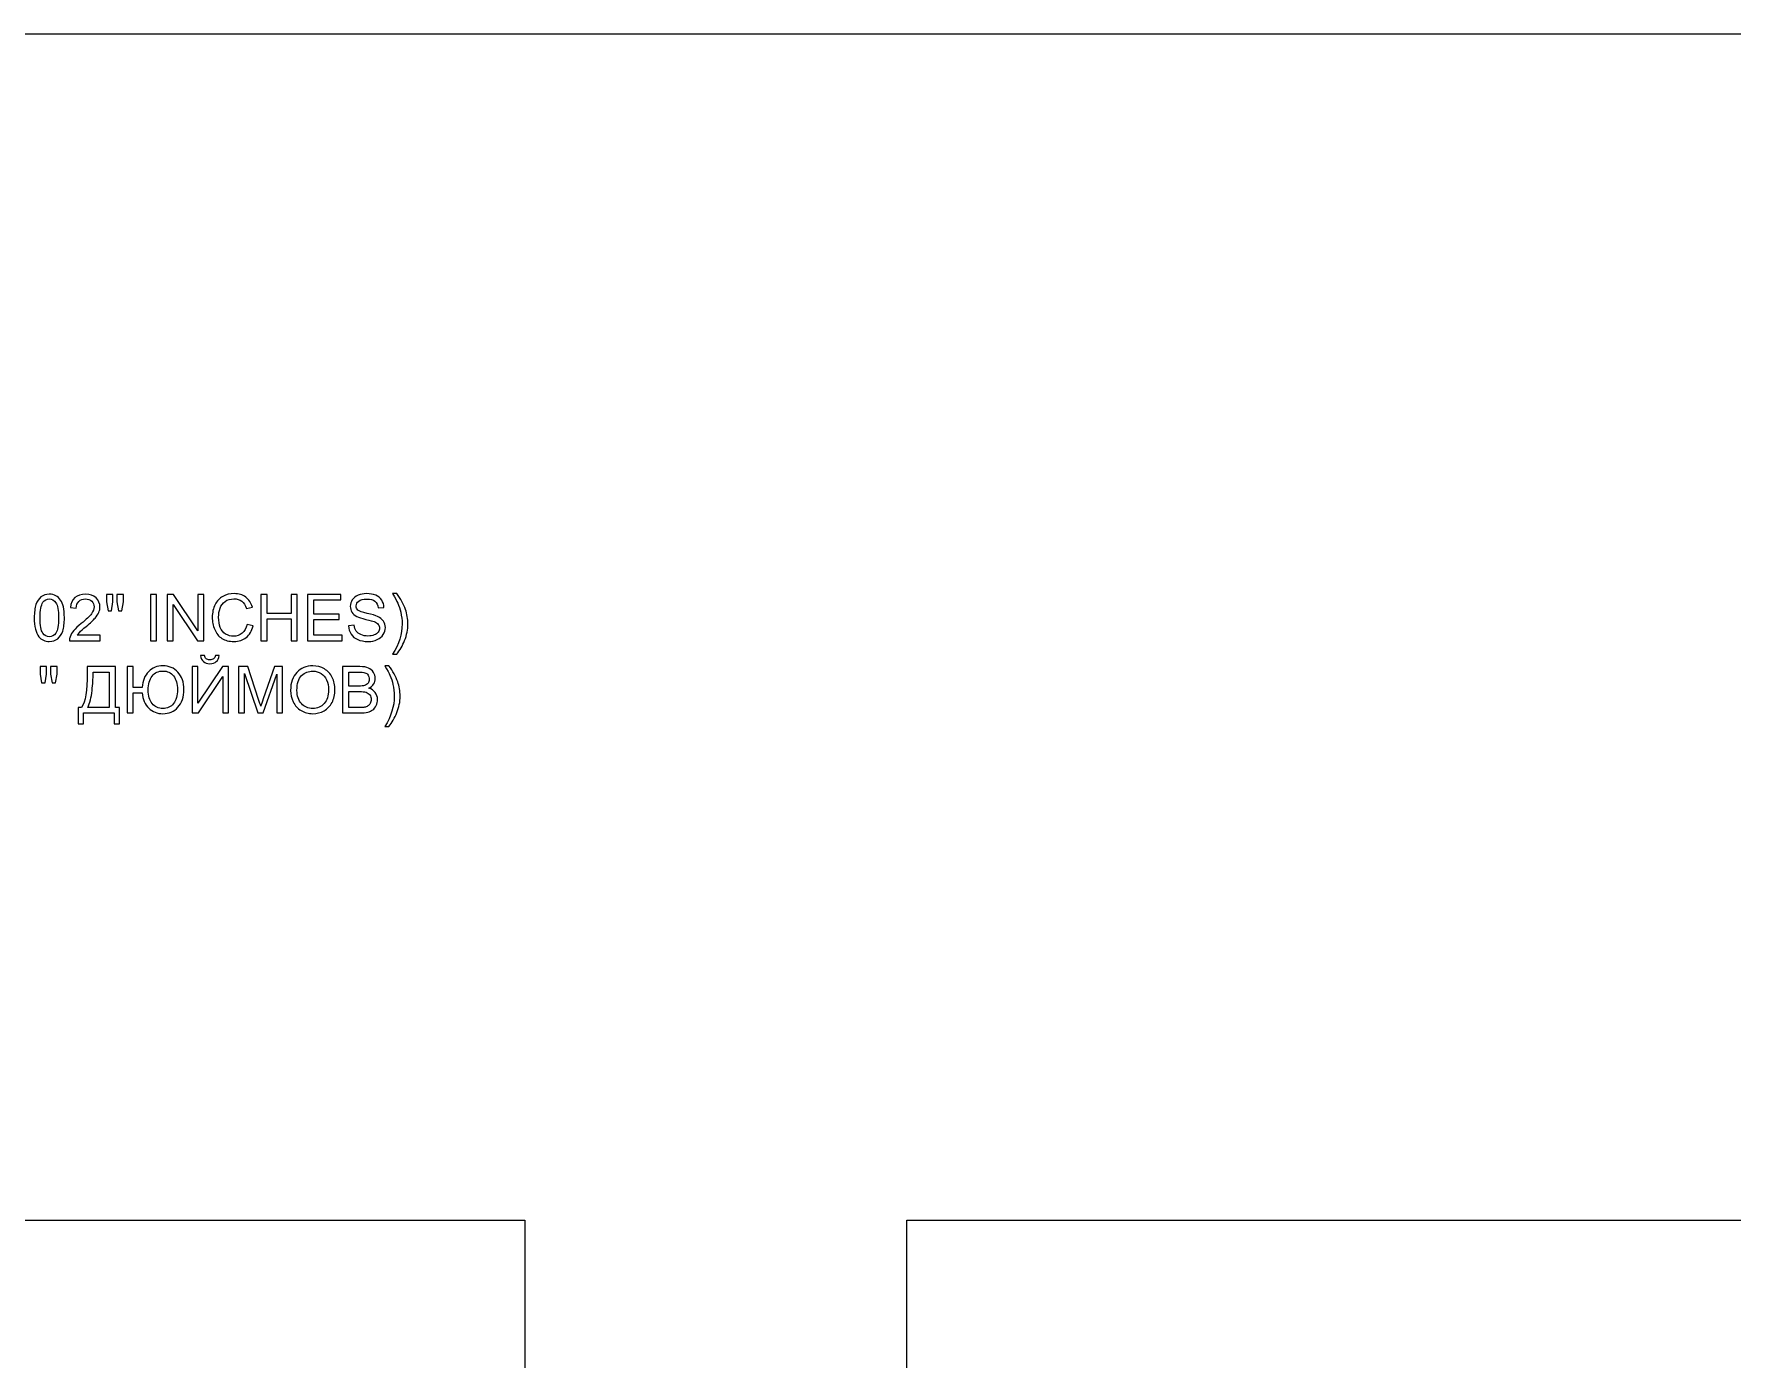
# Model space of a CAD drawing. Header units: millimetres. Extents: x -712 to 738, y -887 to 928.
# Drawn here: x 253.2 to 475.6, y 414.1 to 587.6 of the extents above; entities that cross this region are included whole.
import ezdxf

# ---------------------------------------------------------------- set-up
doc = ezdxf.new("R2010")
doc.units = ezdxf.units.MM
doc.header["$MEASUREMENT"] = 0
doc.layers.add('layer 1', color=7, linetype='Continuous')

msp = doc.modelspace()

# ---------------------------------------------------------------- linework, layer by layer
at = {"layer": 'layer 1', "lineweight": 9}
for points, knots in [([(-681.7377, -887.4186), (-681.7377, -887.4186), (706.7376, -887.4186), (706.7376, -887.4186), (706.7376, -887.4186), (723.657, -887.4186), (737.5, -873.5754), (737.5, -856.6561), (737.5, -856.6561), (737.5, -856.6561), (737.5, 556.8187), (737.5, 556.8187), (737.5, 556.8187), (737.5, 573.7381), (723.657, 587.5812), (706.7376, 587.5812), (706.7376, 587.5812), (706.7376, 587.5812), (-681.7377, 587.5812), (-681.7377, 587.5812), (-681.7377, 587.5812), (-698.657, 587.5812), (-712.5, 573.7381), (-712.5, 556.8187), (-712.5, 556.8187), (-712.5, 556.8187), (-712.5, -856.6561), (-712.5, -856.6561), (-712.5, -856.6561), (-712.5, -873.5754), (-698.657, -887.4186), (-681.7377, -887.4186)], [0, 0, 0, 0, 0.11111111, 0.11111111, 0.11111111, 0.11111111, 0.22222222, 0.22222222, 0.22222222, 0.22222222, 0.33333333, 0.33333333, 0.33333333, 0.33333333, 0.44444444, 0.44444444, 0.44444444, 0.44444444, 0.55555556, 0.55555556, 0.55555556, 0.55555556, 0.66666667, 0.66666667, 0.66666667, 0.66666667, 0.77777778, 0.77777778, 0.77777778, 0.77777778, 1, 1, 1, 1]), ([(37.5, 152.2598), (37.5, 152.2598), (317.5, 152.2598), (317.5, 152.2598), (317.5, 152.2598), (317.5, 152.2598), (317.5, 432.2598), (317.5, 432.2598), (317.5, 432.2598), (317.5, 432.2598), (37.5, 432.2598), (37.5, 432.2598), (37.5, 432.2598), (37.5, 432.2598), (37.5, 152.2598), (37.5, 152.2598)], [0, 0, 0, 0, 0.2, 0.2, 0.2, 0.2, 0.4, 0.4, 0.4, 0.4, 0.6, 0.6, 0.6, 0.6, 1, 1, 1, 1]), ([(367.5, 152.2598), (367.5, 152.2598), (647.5, 152.2598), (647.5, 152.2598), (647.5, 152.2598), (647.5, 152.2598), (647.5, 432.2598), (647.5, 432.2598), (647.5, 432.2598), (647.5, 432.2598), (367.5, 432.2598), (367.5, 432.2598), (367.5, 432.2598), (367.5, 432.2598), (367.5, 152.2598), (367.5, 152.2598)], [0, 0, 0, 0, 0.2, 0.2, 0.2, 0.2, 0.4, 0.4, 0.4, 0.4, 0.6, 0.6, 0.6, 0.6, 1, 1, 1, 1])]:
    msp.add_open_spline(points, degree=3, knots=knots, dxfattribs=at)
at = {"layer": 'layer 1', "color": 250, "lineweight": 9}
for points, knots in [([(253.2739, 511.1232), (253.2739, 511.8386), (253.3473, 512.4171), (253.494, 512.8545), (253.494, 512.8545), (253.6422, 513.2934), (253.8609, 513.6306), (254.1515, 513.8662), (254.1515, 513.8662), (254.4408, 514.1019), (254.8063, 514.219), (255.2465, 514.219), (255.2465, 514.219), (255.571, 514.219), (255.8561, 514.1541), (256.103, 514.0229), (256.103, 514.0229), (256.3485, 513.8916), (256.5517, 513.7026), (256.7097, 513.4556), (256.7097, 513.4556), (256.8678, 513.2101), (256.992, 512.9096), (257.0823, 512.5554), (257.0823, 512.5554), (257.174, 512.2012), (257.2191, 511.7229), (257.2191, 511.1232), (257.2191, 511.1232), (257.2191, 510.412), (257.1458, 509.8363), (257.0004, 509.3989), (257.0004, 509.3989), (256.8551, 508.9601), (256.6364, 508.6228), (256.3457, 508.3858), (256.3457, 508.3858), (256.0564, 508.1487), (255.6896, 508.0302), (255.2465, 508.0302), (255.2465, 508.0302), (254.6637, 508.0302), (254.2052, 508.2376), (253.8722, 508.6539), (253.8722, 508.6539), (253.4728, 509.1619), (253.2739, 509.9845), (253.2739, 511.1232)], [0, 0, 0, 0, 0.07692308, 0.07692308, 0.07692308, 0.07692308, 0.15384615, 0.15384615, 0.15384615, 0.15384615, 0.23076923, 0.23076923, 0.23076923, 0.23076923, 0.30769231, 0.30769231, 0.30769231, 0.30769231, 0.38461538, 0.38461538, 0.38461538, 0.38461538, 0.46153846, 0.46153846, 0.46153846, 0.46153846, 0.53846154, 0.53846154, 0.53846154, 0.53846154, 0.61538462, 0.61538462, 0.61538462, 0.61538462, 0.69230769, 0.69230769, 0.69230769, 0.69230769, 0.76923077, 0.76923077, 0.76923077, 0.76923077, 0.84615385, 0.84615385, 0.84615385, 0.84615385, 1, 1, 1, 1]), ([(254.0358, 511.1204), (254.0358, 510.1228), (254.1515, 509.4596), (254.3844, 509.1322), (254.3844, 509.1322), (254.6172, 508.8035), (254.905, 508.6398), (255.2465, 508.6398), (255.2465, 508.6398), (255.588, 508.6398), (255.8758, 508.8049), (256.1086, 509.1336), (256.1086, 509.1336), (256.3415, 509.4638), (256.4572, 510.1256), (256.4572, 511.1204), (256.4572, 511.1204), (256.4572, 512.118), (256.3415, 512.7812), (256.1086, 513.1085), (256.1086, 513.1085), (255.8772, 513.4373), (255.5866, 513.601), (255.238, 513.601), (255.238, 513.601), (254.8966, 513.601), (254.6228, 513.4556), (254.4182, 513.1664), (254.4182, 513.1664), (254.1628, 512.7981), (254.0358, 512.1151), (254.0358, 511.1204)], [0, 0, 0, 0, 0.11111111, 0.11111111, 0.11111111, 0.11111111, 0.22222222, 0.22222222, 0.22222222, 0.22222222, 0.33333333, 0.33333333, 0.33333333, 0.33333333, 0.44444444, 0.44444444, 0.44444444, 0.44444444, 0.55555556, 0.55555556, 0.55555556, 0.55555556, 0.66666667, 0.66666667, 0.66666667, 0.66666667, 0.77777778, 0.77777778, 0.77777778, 0.77777778, 1, 1, 1, 1]), ([(261.8854, 508.843), (261.8854, 508.843), (261.8854, 508.1318), (261.8854, 508.1318), (261.8854, 508.1318), (261.8854, 508.1318), (257.8724, 508.1318), (257.8724, 508.1318), (257.8724, 508.1318), (257.8668, 508.311), (257.8964, 508.4831), (257.9599, 508.6496), (257.9599, 508.6496), (258.0629, 508.922), (258.228, 509.1915), (258.4552, 509.4553), (258.4552, 509.4553), (258.6824, 509.7192), (259.0069, 510.024), (259.4288, 510.3697), (259.4288, 510.3697), (260.0849, 510.9101), (260.5308, 511.3377), (260.7636, 511.6537), (260.7636, 511.6537), (260.9979, 511.9698), (261.115, 512.2689), (261.115, 512.5512), (261.115, 512.5512), (261.115, 512.8461), (261.0091, 513.0944), (260.7975, 513.2976), (260.7975, 513.2976), (260.5858, 513.4994), (260.3093, 513.601), (259.9692, 513.601), (259.9692, 513.601), (259.6094, 513.601), (259.3216, 513.4937), (259.1057, 513.2792), (259.1057, 513.2792), (258.8898, 513.0662), (258.7811, 512.7699), (258.7783, 512.3903), (258.7783, 512.3903), (258.7783, 512.3903), (258.0163, 512.4665), (258.0163, 512.4665), (258.0163, 512.4665), (258.0686, 513.0366), (258.2661, 513.4712), (258.6076, 513.7703), (258.6076, 513.7703), (258.9504, 514.0694), (259.409, 514.219), (259.9861, 514.219), (259.9861, 514.219), (260.5675, 514.219), (261.0289, 514.0581), (261.3675, 513.735), (261.3675, 513.735), (261.7076, 513.4119), (261.8769, 513.0112), (261.8769, 512.5342), (261.8769, 512.5342), (261.8769, 512.2915), (261.8275, 512.0531), (261.7274, 511.8188), (261.7274, 511.8188), (261.6286, 511.5832), (261.4635, 511.3363), (261.2335, 511.0766), (261.2335, 511.0766), (261.0021, 510.8184), (260.6197, 510.4614), (260.0863, 510.0099), (260.0863, 510.0099), (259.639, 509.6346), (259.3512, 509.3806), (259.2242, 509.2465), (259.2242, 509.2465), (259.0972, 509.1125), (258.9928, 508.9784), (258.9095, 508.843), (258.9095, 508.843), (258.9095, 508.843), (261.8854, 508.843), (261.8854, 508.843)], [0, 0, 0, 0, 0.04347826, 0.04347826, 0.04347826, 0.04347826, 0.08695652, 0.08695652, 0.08695652, 0.08695652, 0.13043478, 0.13043478, 0.13043478, 0.13043478, 0.17391304, 0.17391304, 0.17391304, 0.17391304, 0.2173913, 0.2173913, 0.2173913, 0.2173913, 0.26086957, 0.26086957, 0.26086957, 0.26086957, 0.30434783, 0.30434783, 0.30434783, 0.30434783, 0.34782609, 0.34782609, 0.34782609, 0.34782609, 0.39130435, 0.39130435, 0.39130435, 0.39130435, 0.43478261, 0.43478261, 0.43478261, 0.43478261, 0.47826087, 0.47826087, 0.47826087, 0.47826087, 0.52173913, 0.52173913, 0.52173913, 0.52173913, 0.56521739, 0.56521739, 0.56521739, 0.56521739, 0.60869565, 0.60869565, 0.60869565, 0.60869565, 0.65217391, 0.65217391, 0.65217391, 0.65217391, 0.69565217, 0.69565217, 0.69565217, 0.69565217, 0.73913043, 0.73913043, 0.73913043, 0.73913043, 0.7826087, 0.7826087, 0.7826087, 0.7826087, 0.82608696, 0.82608696, 0.82608696, 0.82608696, 0.86956522, 0.86956522, 0.86956522, 0.86956522, 0.91304348, 0.91304348, 0.91304348, 0.91304348, 1, 1, 1, 1]), ([(262.931, 512.0517), (262.931, 512.0517), (262.7249, 513.2031), (262.7249, 513.2031), (262.7249, 513.2031), (262.7249, 513.2031), (262.7249, 514.1936), (262.7249, 514.1936), (262.7249, 514.1936), (262.7249, 514.1936), (263.5716, 514.1936), (263.5716, 514.1936), (263.5716, 514.1936), (263.5716, 514.1936), (263.5716, 513.2031), (263.5716, 513.2031), (263.5716, 513.2031), (263.5716, 513.2031), (263.3853, 512.0517), (263.3853, 512.0517), (263.3853, 512.0517), (263.3853, 512.0517), (262.931, 512.0517), (262.931, 512.0517)], [0, 0, 0, 0, 0.14285714, 0.14285714, 0.14285714, 0.14285714, 0.28571429, 0.28571429, 0.28571429, 0.28571429, 0.42857143, 0.42857143, 0.42857143, 0.42857143, 0.57142857, 0.57142857, 0.57142857, 0.57142857, 0.71428571, 0.71428571, 0.71428571, 0.71428571, 1, 1, 1, 1]), ([(264.2982, 512.0517), (264.2982, 512.0517), (264.0965, 513.2031), (264.0965, 513.2031), (264.0965, 513.2031), (264.0965, 513.2031), (264.0965, 514.1936), (264.0965, 514.1936), (264.0965, 514.1936), (264.0965, 514.1936), (264.9431, 514.1936), (264.9431, 514.1936), (264.9431, 514.1936), (264.9431, 514.1936), (264.9431, 513.2031), (264.9431, 513.2031), (264.9431, 513.2031), (264.9431, 513.2031), (264.7441, 512.0517), (264.7441, 512.0517), (264.7441, 512.0517), (264.7441, 512.0517), (264.2982, 512.0517), (264.2982, 512.0517)], [0, 0, 0, 0, 0.14285714, 0.14285714, 0.14285714, 0.14285714, 0.28571429, 0.28571429, 0.28571429, 0.28571429, 0.42857143, 0.42857143, 0.42857143, 0.42857143, 0.57142857, 0.57142857, 0.57142857, 0.57142857, 0.71428571, 0.71428571, 0.71428571, 0.71428571, 1, 1, 1, 1]), ([(268.4806, 508.1318), (268.4806, 508.1318), (268.4806, 514.1936), (268.4806, 514.1936), (268.4806, 514.1936), (268.4806, 514.1936), (269.2848, 514.1936), (269.2848, 514.1936), (269.2848, 514.1936), (269.2848, 514.1936), (269.2848, 508.1318), (269.2848, 508.1318), (269.2848, 508.1318), (269.2848, 508.1318), (268.4806, 508.1318), (268.4806, 508.1318)], [0, 0, 0, 0, 0.2, 0.2, 0.2, 0.2, 0.4, 0.4, 0.4, 0.4, 0.6, 0.6, 0.6, 0.6, 1, 1, 1, 1]), ([(270.6888, 508.1318), (270.6888, 508.1318), (270.6888, 514.1936), (270.6888, 514.1936), (270.6888, 514.1936), (270.6888, 514.1936), (271.5129, 514.1936), (271.5129, 514.1936), (271.5129, 514.1936), (271.5129, 514.1936), (274.6933, 509.4356), (274.6933, 509.4356), (274.6933, 509.4356), (274.6933, 509.4356), (274.6933, 514.1936), (274.6933, 514.1936), (274.6933, 514.1936), (274.6933, 514.1936), (275.4638, 514.1936), (275.4638, 514.1936), (275.4638, 514.1936), (275.4638, 514.1936), (275.4638, 508.1318), (275.4638, 508.1318), (275.4638, 508.1318), (275.4638, 508.1318), (274.6397, 508.1318), (274.6397, 508.1318), (274.6397, 508.1318), (274.6397, 508.1318), (271.4593, 512.8898), (271.4593, 512.8898), (271.4593, 512.8898), (271.4593, 512.8898), (271.4593, 508.1318), (271.4593, 508.1318), (271.4593, 508.1318), (271.4593, 508.1318), (270.6888, 508.1318), (270.6888, 508.1318)], [0, 0, 0, 0, 0.09090909, 0.09090909, 0.09090909, 0.09090909, 0.18181818, 0.18181818, 0.18181818, 0.18181818, 0.27272727, 0.27272727, 0.27272727, 0.27272727, 0.36363636, 0.36363636, 0.36363636, 0.36363636, 0.45454545, 0.45454545, 0.45454545, 0.45454545, 0.54545455, 0.54545455, 0.54545455, 0.54545455, 0.63636364, 0.63636364, 0.63636364, 0.63636364, 0.72727273, 0.72727273, 0.72727273, 0.72727273, 0.81818182, 0.81818182, 0.81818182, 0.81818182, 1, 1, 1, 1]), ([(281.1291, 510.2582), (281.1291, 510.2582), (281.9333, 510.055), (281.9333, 510.055), (281.9333, 510.055), (281.7654, 509.3961), (281.4635, 508.8952), (281.0275, 508.5495), (281.0275, 508.5495), (280.5915, 508.2038), (280.0581, 508.0302), (279.4274, 508.0302), (279.4274, 508.0302), (278.7755, 508.0302), (278.2449, 508.1628), (277.8357, 508.4295), (277.8357, 508.4295), (277.4265, 508.6948), (277.1161, 509.08), (276.903, 509.5838), (276.903, 509.5838), (276.6899, 510.0889), (276.5827, 510.6293), (276.5827, 511.2079), (276.5827, 511.2079), (276.5827, 511.8386), (276.7026, 512.3889), (276.9439, 512.8588), (276.9439, 512.8588), (277.1852, 513.3286), (277.5281, 513.6856), (277.9726, 513.9297), (277.9726, 513.9297), (278.4171, 514.1738), (278.9067, 514.2952), (279.4401, 514.2952), (279.4401, 514.2952), (280.0468, 514.2952), (280.5562, 514.1414), (280.9682, 513.8324), (280.9682, 513.8324), (281.3816, 513.5234), (281.6695, 513.0902), (281.8318, 512.5314), (281.8318, 512.5314), (281.8318, 512.5314), (281.0444, 512.3451), (281.0444, 512.3451), (281.0444, 512.3451), (280.9047, 512.7854), (280.7001, 513.1071), (280.4334, 513.3075), (280.4334, 513.3075), (280.1667, 513.5092), (279.8309, 513.6094), (279.4259, 513.6094), (279.4259, 513.6094), (278.9617, 513.6094), (278.5723, 513.498), (278.2604, 513.275), (278.2604, 513.275), (277.9486, 513.0521), (277.7285, 512.7515), (277.6029, 512.3762), (277.6029, 512.3762), (277.4759, 511.9994), (277.4124, 511.6114), (277.4124, 511.2121), (277.4124, 511.2121), (277.4124, 510.6971), (277.4872, 510.2469), (277.6368, 509.8631), (277.6368, 509.8631), (277.7863, 509.4779), (278.0191, 509.1915), (278.3352, 509.001), (278.3352, 509.001), (278.6513, 508.8105), (278.9928, 508.716), (279.361, 508.716), (279.361, 508.716), (279.8097, 508.716), (280.1879, 508.8458), (280.4983, 509.104), (280.4983, 509.104), (280.8088, 509.3636), (281.019, 509.7474), (281.1291, 510.2582)], [0, 0, 0, 0, 0.04347826, 0.04347826, 0.04347826, 0.04347826, 0.08695652, 0.08695652, 0.08695652, 0.08695652, 0.13043478, 0.13043478, 0.13043478, 0.13043478, 0.17391304, 0.17391304, 0.17391304, 0.17391304, 0.2173913, 0.2173913, 0.2173913, 0.2173913, 0.26086957, 0.26086957, 0.26086957, 0.26086957, 0.30434783, 0.30434783, 0.30434783, 0.30434783, 0.34782609, 0.34782609, 0.34782609, 0.34782609, 0.39130435, 0.39130435, 0.39130435, 0.39130435, 0.43478261, 0.43478261, 0.43478261, 0.43478261, 0.47826087, 0.47826087, 0.47826087, 0.47826087, 0.52173913, 0.52173913, 0.52173913, 0.52173913, 0.56521739, 0.56521739, 0.56521739, 0.56521739, 0.60869565, 0.60869565, 0.60869565, 0.60869565, 0.65217391, 0.65217391, 0.65217391, 0.65217391, 0.69565217, 0.69565217, 0.69565217, 0.69565217, 0.73913043, 0.73913043, 0.73913043, 0.73913043, 0.7826087, 0.7826087, 0.7826087, 0.7826087, 0.82608696, 0.82608696, 0.82608696, 0.82608696, 0.86956522, 0.86956522, 0.86956522, 0.86956522, 0.91304348, 0.91304348, 0.91304348, 0.91304348, 1, 1, 1, 1]), ([(282.9592, 508.1318), (282.9592, 508.1318), (282.9592, 514.1936), (282.9592, 514.1936), (282.9592, 514.1936), (282.9592, 514.1936), (283.7635, 514.1936), (283.7635, 514.1936), (283.7635, 514.1936), (283.7635, 514.1936), (283.7635, 511.6961), (283.7635, 511.6961), (283.7635, 511.6961), (283.7635, 511.6961), (286.8959, 511.6961), (286.8959, 511.6961), (286.8959, 511.6961), (286.8959, 511.6961), (286.8959, 514.1936), (286.8959, 514.1936), (286.8959, 514.1936), (286.8959, 514.1936), (287.7002, 514.1936), (287.7002, 514.1936), (287.7002, 514.1936), (287.7002, 514.1936), (287.7002, 508.1318), (287.7002, 508.1318), (287.7002, 508.1318), (287.7002, 508.1318), (286.8959, 508.1318), (286.8959, 508.1318), (286.8959, 508.1318), (286.8959, 508.1318), (286.8959, 510.9849), (286.8959, 510.9849), (286.8959, 510.9849), (286.8959, 510.9849), (283.7635, 510.9849), (283.7635, 510.9849), (283.7635, 510.9849), (283.7635, 510.9849), (283.7635, 508.1318), (283.7635, 508.1318), (283.7635, 508.1318), (283.7635, 508.1318), (282.9592, 508.1318), (282.9592, 508.1318)], [0, 0, 0, 0, 0.07692308, 0.07692308, 0.07692308, 0.07692308, 0.15384615, 0.15384615, 0.15384615, 0.15384615, 0.23076923, 0.23076923, 0.23076923, 0.23076923, 0.30769231, 0.30769231, 0.30769231, 0.30769231, 0.38461538, 0.38461538, 0.38461538, 0.38461538, 0.46153846, 0.46153846, 0.46153846, 0.46153846, 0.53846154, 0.53846154, 0.53846154, 0.53846154, 0.61538462, 0.61538462, 0.61538462, 0.61538462, 0.69230769, 0.69230769, 0.69230769, 0.69230769, 0.76923077, 0.76923077, 0.76923077, 0.76923077, 0.84615385, 0.84615385, 0.84615385, 0.84615385, 1, 1, 1, 1]), ([(289.0562, 508.1318), (289.0562, 508.1318), (289.0562, 514.1936), (289.0562, 514.1936), (289.0562, 514.1936), (289.0562, 514.1936), (293.4333, 514.1936), (293.4333, 514.1936), (293.4333, 514.1936), (293.4333, 514.1936), (293.4333, 513.4824), (293.4333, 513.4824), (293.4333, 513.4824), (293.4333, 513.4824), (289.8605, 513.4824), (289.8605, 513.4824), (289.8605, 513.4824), (289.8605, 513.4824), (289.8605, 511.6199), (289.8605, 511.6199), (289.8605, 511.6199), (289.8605, 511.6199), (293.2047, 511.6199), (293.2047, 511.6199), (293.2047, 511.6199), (293.2047, 511.6199), (293.2047, 510.9087), (293.2047, 510.9087), (293.2047, 510.9087), (293.2047, 510.9087), (289.8605, 510.9087), (289.8605, 510.9087), (289.8605, 510.9087), (289.8605, 510.9087), (289.8605, 508.843), (289.8605, 508.843), (289.8605, 508.843), (289.8605, 508.843), (293.5772, 508.843), (293.5772, 508.843), (293.5772, 508.843), (293.5772, 508.843), (293.5772, 508.1318), (293.5772, 508.1318), (293.5772, 508.1318), (293.5772, 508.1318), (289.0562, 508.1318), (289.0562, 508.1318)], [0, 0, 0, 0, 0.07692308, 0.07692308, 0.07692308, 0.07692308, 0.15384615, 0.15384615, 0.15384615, 0.15384615, 0.23076923, 0.23076923, 0.23076923, 0.23076923, 0.30769231, 0.30769231, 0.30769231, 0.30769231, 0.38461538, 0.38461538, 0.38461538, 0.38461538, 0.46153846, 0.46153846, 0.46153846, 0.46153846, 0.53846154, 0.53846154, 0.53846154, 0.53846154, 0.61538462, 0.61538462, 0.61538462, 0.61538462, 0.69230769, 0.69230769, 0.69230769, 0.69230769, 0.76923077, 0.76923077, 0.76923077, 0.76923077, 0.84615385, 0.84615385, 0.84615385, 0.84615385, 1, 1, 1, 1]), ([(294.4238, 510.079), (294.4238, 510.079), (295.1773, 510.1468), (295.1773, 510.1468), (295.1773, 510.1468), (295.2126, 509.842), (295.2959, 509.5922), (295.4271, 509.3961), (295.4271, 509.3961), (295.5583, 509.2014), (295.7615, 509.0433), (296.0367, 508.922), (296.0367, 508.922), (296.3118, 508.802), (296.6222, 508.7414), (296.9665, 508.7414), (296.9665, 508.7414), (297.2727, 508.7414), (297.5422, 508.7865), (297.7765, 508.8782), (297.7765, 508.8782), (298.0107, 508.97), (298.1842, 509.0955), (298.2985, 509.255), (298.2985, 509.255), (298.4128, 509.4144), (298.4707, 509.588), (298.4707, 509.7742), (298.4707, 509.7742), (298.4707, 509.9633), (298.4157, 510.1284), (298.3056, 510.2709), (298.3056, 510.2709), (298.1955, 510.412), (298.0135, 510.5306), (297.7595, 510.6279), (297.7595, 510.6279), (297.5973, 510.69), (297.2374, 510.7888), (296.6801, 510.9228), (296.6801, 510.9228), (296.1227, 511.0569), (295.7333, 511.1825), (295.5103, 511.301), (295.5103, 511.301), (295.2211, 511.4534), (295.0066, 511.6425), (294.8655, 511.8668), (294.8655, 511.8668), (294.723, 512.0912), (294.6524, 512.3437), (294.6524, 512.6217), (294.6524, 512.6217), (294.6524, 512.9293), (294.7399, 513.2158), (294.9135, 513.481), (294.9135, 513.481), (295.087, 513.7477), (295.3396, 513.9495), (295.674, 514.0878), (295.674, 514.0878), (296.007, 514.2261), (296.3781, 514.2952), (296.7859, 514.2952), (296.7859, 514.2952), (297.2346, 514.2952), (297.6311, 514.2232), (297.974, 514.0779), (297.974, 514.0779), (298.3169, 513.934), (298.5807, 513.7209), (298.7656, 513.4387), (298.7656, 513.4387), (298.9504, 513.1579), (299.0492, 512.839), (299.0633, 512.4834), (299.0633, 512.4834), (299.0633, 512.4834), (298.2929, 512.4242), (298.2929, 512.4242), (298.2929, 512.4242), (298.252, 512.8066), (298.1123, 513.0958), (297.8738, 513.2905), (297.8738, 513.2905), (297.6354, 513.4867), (297.2826, 513.584), (296.817, 513.584), (296.817, 513.584), (296.3316, 513.584), (295.9774, 513.4951), (295.7559, 513.3173), (295.7559, 513.3173), (295.5343, 513.1396), (295.4229, 512.9251), (295.4229, 512.6739), (295.4229, 512.6739), (295.4229, 512.4566), (295.5019, 512.2774), (295.6585, 512.1363), (295.6585, 512.1363), (295.8137, 511.9966), (296.2159, 511.8513), (296.8678, 511.7045), (296.8678, 511.7045), (297.5197, 511.5564), (297.9669, 511.428), (298.2096, 511.3179), (298.2096, 511.3179), (298.561, 511.1556), (298.822, 510.951), (298.9899, 510.7013), (298.9899, 510.7013), (299.1579, 510.4529), (299.2411, 510.1665), (299.2411, 509.842), (299.2411, 509.842), (299.2411, 509.5188), (299.1494, 509.2169), (298.9646, 508.9319), (298.9646, 508.9319), (298.7797, 508.6468), (298.5158, 508.4253), (298.1701, 508.2673), (298.1701, 508.2673), (297.8244, 508.1092), (297.4364, 508.0302), (297.0032, 508.0302), (297.0032, 508.0302), (296.4557, 508.0302), (295.9971, 508.1106), (295.6275, 508.2701), (295.6275, 508.2701), (295.2564, 508.4295), (294.9671, 508.6694), (294.7568, 508.9911), (294.7568, 508.9911), (294.5452, 509.3114), (294.4351, 509.6741), (294.4238, 510.079)], [0, 0, 0, 0, 0.02777778, 0.02777778, 0.02777778, 0.02777778, 0.05555556, 0.05555556, 0.05555556, 0.05555556, 0.08333333, 0.08333333, 0.08333333, 0.08333333, 0.11111111, 0.11111111, 0.11111111, 0.11111111, 0.13888889, 0.13888889, 0.13888889, 0.13888889, 0.16666667, 0.16666667, 0.16666667, 0.16666667, 0.19444444, 0.19444444, 0.19444444, 0.19444444, 0.22222222, 0.22222222, 0.22222222, 0.22222222, 0.25, 0.25, 0.25, 0.25, 0.27777778, 0.27777778, 0.27777778, 0.27777778, 0.30555556, 0.30555556, 0.30555556, 0.30555556, 0.33333333, 0.33333333, 0.33333333, 0.33333333, 0.36111111, 0.36111111, 0.36111111, 0.36111111, 0.38888889, 0.38888889, 0.38888889, 0.38888889, 0.41666667, 0.41666667, 0.41666667, 0.41666667, 0.44444444, 0.44444444, 0.44444444, 0.44444444, 0.47222222, 0.47222222, 0.47222222, 0.47222222, 0.5, 0.5, 0.5, 0.5, 0.52777778, 0.52777778, 0.52777778, 0.52777778, 0.55555556, 0.55555556, 0.55555556, 0.55555556, 0.58333333, 0.58333333, 0.58333333, 0.58333333, 0.61111111, 0.61111111, 0.61111111, 0.61111111, 0.63888889, 0.63888889, 0.63888889, 0.63888889, 0.66666667, 0.66666667, 0.66666667, 0.66666667, 0.69444444, 0.69444444, 0.69444444, 0.69444444, 0.72222222, 0.72222222, 0.72222222, 0.72222222, 0.75, 0.75, 0.75, 0.75, 0.77777778, 0.77777778, 0.77777778, 0.77777778, 0.80555556, 0.80555556, 0.80555556, 0.80555556, 0.83333333, 0.83333333, 0.83333333, 0.83333333, 0.86111111, 0.86111111, 0.86111111, 0.86111111, 0.88888889, 0.88888889, 0.88888889, 0.88888889, 0.91666667, 0.91666667, 0.91666667, 0.91666667, 0.94444444, 0.94444444, 0.94444444, 0.94444444, 1, 1, 1, 1]), ([(300.7312, 506.3539), (300.7312, 506.3539), (300.1978, 506.3539), (300.1978, 506.3539), (300.1978, 506.3539), (301.0219, 507.676), (301.4339, 508.9996), (301.4339, 510.3245), (301.4339, 510.3245), (301.4339, 510.8424), (301.3746, 511.356), (301.2561, 511.8654), (301.2561, 511.8654), (301.163, 512.2788), (301.0318, 512.6753), (300.8638, 513.0563), (300.8638, 513.0563), (300.7566, 513.3032), (300.5337, 513.7167), (300.1978, 514.2952), (300.1978, 514.2952), (300.1978, 514.2952), (300.7312, 514.2952), (300.7312, 514.2952), (300.7312, 514.2952), (301.2476, 513.6038), (301.63, 512.9096), (301.8784, 512.2125), (301.8784, 512.2125), (302.09, 511.6128), (302.1959, 510.9849), (302.1959, 510.3288), (302.1959, 510.3288), (302.1959, 509.5852), (302.0533, 508.8655), (301.7683, 508.1713), (301.7683, 508.1713), (301.4847, 507.4771), (301.139, 506.8717), (300.7312, 506.3539)], [0, 0, 0, 0, 0.09090909, 0.09090909, 0.09090909, 0.09090909, 0.18181818, 0.18181818, 0.18181818, 0.18181818, 0.27272727, 0.27272727, 0.27272727, 0.27272727, 0.36363636, 0.36363636, 0.36363636, 0.36363636, 0.45454545, 0.45454545, 0.45454545, 0.45454545, 0.54545455, 0.54545455, 0.54545455, 0.54545455, 0.63636364, 0.63636364, 0.63636364, 0.63636364, 0.72727273, 0.72727273, 0.72727273, 0.72727273, 0.81818182, 0.81818182, 0.81818182, 0.81818182, 1, 1, 1, 1]), ([(254.2446, 502.5936), (254.2446, 502.5936), (254.0385, 503.745), (254.0385, 503.745), (254.0385, 503.745), (254.0385, 503.745), (254.0385, 504.7355), (254.0385, 504.7355), (254.0385, 504.7355), (254.0385, 504.7355), (254.8852, 504.7355), (254.8852, 504.7355), (254.8852, 504.7355), (254.8852, 504.7355), (254.8852, 503.745), (254.8852, 503.745), (254.8852, 503.745), (254.8852, 503.745), (254.6989, 502.5936), (254.6989, 502.5936), (254.6989, 502.5936), (254.6989, 502.5936), (254.2446, 502.5936), (254.2446, 502.5936)], [0, 0, 0, 0, 0.14285714, 0.14285714, 0.14285714, 0.14285714, 0.28571429, 0.28571429, 0.28571429, 0.28571429, 0.42857143, 0.42857143, 0.42857143, 0.42857143, 0.57142857, 0.57142857, 0.57142857, 0.57142857, 0.71428571, 0.71428571, 0.71428571, 0.71428571, 1, 1, 1, 1]), ([(255.6118, 502.5936), (255.6118, 502.5936), (255.4101, 503.745), (255.4101, 503.745), (255.4101, 503.745), (255.4101, 503.745), (255.4101, 504.7355), (255.4101, 504.7355), (255.4101, 504.7355), (255.4101, 504.7355), (256.2567, 504.7355), (256.2567, 504.7355), (256.2567, 504.7355), (256.2567, 504.7355), (256.2567, 503.745), (256.2567, 503.745), (256.2567, 503.745), (256.2567, 503.745), (256.0577, 502.5936), (256.0577, 502.5936), (256.0577, 502.5936), (256.0577, 502.5936), (255.6118, 502.5936), (255.6118, 502.5936)], [0, 0, 0, 0, 0.14285714, 0.14285714, 0.14285714, 0.14285714, 0.28571429, 0.28571429, 0.28571429, 0.28571429, 0.42857143, 0.42857143, 0.42857143, 0.42857143, 0.57142857, 0.57142857, 0.57142857, 0.57142857, 0.71428571, 0.71428571, 0.71428571, 0.71428571, 1, 1, 1, 1]), ([(260.209, 504.7355), (260.209, 504.7355), (263.9003, 504.7355), (263.9003, 504.7355), (263.9003, 504.7355), (263.9003, 504.7355), (263.9003, 499.3849), (263.9003, 499.3849), (263.9003, 499.3849), (263.9003, 499.3849), (264.4421, 499.3849), (264.4421, 499.3849), (264.4421, 499.3849), (264.4421, 499.3849), (264.4421, 497.2598), (264.4421, 497.2598), (264.4421, 497.2598), (264.4421, 497.2598), (263.7309, 497.2598), (263.7309, 497.2598), (263.7309, 497.2598), (263.7309, 497.2598), (263.7309, 498.6737), (263.7309, 498.6737), (263.7309, 498.6737), (263.7309, 498.6737), (259.718, 498.6737), (259.718, 498.6737), (259.718, 498.6737), (259.718, 498.6737), (259.718, 497.2598), (259.718, 497.2598), (259.718, 497.2598), (259.718, 497.2598), (259.0068, 497.2598), (259.0068, 497.2598), (259.0068, 497.2598), (259.0068, 497.2598), (259.0068, 499.3849), (259.0068, 499.3849), (259.0068, 499.3849), (259.0068, 499.3849), (259.4724, 499.3849), (259.4724, 499.3849), (259.4724, 499.3849), (259.9635, 500.1214), (260.209, 501.6101), (260.209, 503.8494), (260.209, 503.8494), (260.209, 503.8494), (260.209, 504.7355), (260.209, 504.7355)], [0, 0, 0, 0, 0.07142857, 0.07142857, 0.07142857, 0.07142857, 0.14285714, 0.14285714, 0.14285714, 0.14285714, 0.21428571, 0.21428571, 0.21428571, 0.21428571, 0.28571429, 0.28571429, 0.28571429, 0.28571429, 0.35714286, 0.35714286, 0.35714286, 0.35714286, 0.42857143, 0.42857143, 0.42857143, 0.42857143, 0.5, 0.5, 0.5, 0.5, 0.57142857, 0.57142857, 0.57142857, 0.57142857, 0.64285714, 0.64285714, 0.64285714, 0.64285714, 0.71428571, 0.71428571, 0.71428571, 0.71428571, 0.78571429, 0.78571429, 0.78571429, 0.78571429, 0.85714286, 0.85714286, 0.85714286, 0.85714286, 1, 1, 1, 1]), ([(265.4256, 504.7355), (265.4256, 504.7355), (266.2299, 504.7355), (266.2299, 504.7355), (266.2299, 504.7355), (266.2299, 504.7355), (266.2299, 502.0178), (266.2299, 502.0178), (266.2299, 502.0178), (266.2299, 502.0178), (267.3982, 502.0178), (267.3982, 502.0178), (267.3982, 502.0178), (267.456, 502.8758), (267.7368, 503.5615), (268.2434, 504.0709), (268.2434, 504.0709), (268.7485, 504.5817), (269.375, 504.8371), (270.1229, 504.8371), (270.1229, 504.8371), (270.9102, 504.8371), (271.5636, 504.5591), (272.0814, 504.0018), (272.0814, 504.0018), (272.5993, 503.4458), (272.8589, 502.6909), (272.8589, 501.7371), (272.8589, 501.7371), (272.8589, 500.7465), (272.6007, 499.9704), (272.0828, 499.4117), (272.0828, 499.4117), (271.5664, 498.8515), (270.9046, 498.5721), (270.0975, 498.5721), (270.0975, 498.5721), (269.3652, 498.5721), (268.7556, 498.8148), (268.2674, 499.2988), (268.2674, 499.2988), (267.7792, 499.7828), (267.4913, 500.4516), (267.4067, 501.3067), (267.4067, 501.3067), (267.4067, 501.3067), (266.2299, 501.3067), (266.2299, 501.3067), (266.2299, 501.3067), (266.2299, 501.3067), (266.2299, 498.6737), (266.2299, 498.6737), (266.2299, 498.6737), (266.2299, 498.6737), (265.4256, 498.6737), (265.4256, 498.6737), (265.4256, 498.6737), (265.4256, 498.6737), (265.4256, 504.7355), (265.4256, 504.7355)], [0, 0, 0, 0, 0.0625, 0.0625, 0.0625, 0.0625, 0.125, 0.125, 0.125, 0.125, 0.1875, 0.1875, 0.1875, 0.1875, 0.25, 0.25, 0.25, 0.25, 0.3125, 0.3125, 0.3125, 0.3125, 0.375, 0.375, 0.375, 0.375, 0.4375, 0.4375, 0.4375, 0.4375, 0.5, 0.5, 0.5, 0.5, 0.5625, 0.5625, 0.5625, 0.5625, 0.625, 0.625, 0.625, 0.625, 0.6875, 0.6875, 0.6875, 0.6875, 0.75, 0.75, 0.75, 0.75, 0.8125, 0.8125, 0.8125, 0.8125, 0.875, 0.875, 0.875, 0.875, 1, 1, 1, 1]), ([(273.9623, 504.7355), (273.9623, 504.7355), (274.6904, 504.7355), (274.6904, 504.7355), (274.6904, 504.7355), (274.6904, 504.7355), (274.6904, 499.9352), (274.6904, 499.9352), (274.6904, 499.9352), (274.6904, 499.9352), (277.9175, 504.7355), (277.9175, 504.7355), (277.9175, 504.7355), (277.9175, 504.7355), (278.7119, 504.7355), (278.7119, 504.7355), (278.7119, 504.7355), (278.7119, 504.7355), (278.7119, 498.6737), (278.7119, 498.6737), (278.7119, 498.6737), (278.7119, 498.6737), (277.9838, 498.6737), (277.9838, 498.6737), (277.9838, 498.6737), (277.9838, 498.6737), (277.9838, 503.4613), (277.9838, 503.4613), (277.9838, 503.4613), (277.9838, 503.4613), (274.7652, 498.6737), (274.7652, 498.6737), (274.7652, 498.6737), (274.7652, 498.6737), (273.9623, 498.6737), (273.9623, 498.6737), (273.9623, 498.6737), (273.9623, 498.6737), (273.9623, 504.7355), (273.9623, 504.7355)], [0, 0, 0, 0, 0.09090909, 0.09090909, 0.09090909, 0.09090909, 0.18181818, 0.18181818, 0.18181818, 0.18181818, 0.27272727, 0.27272727, 0.27272727, 0.27272727, 0.36363636, 0.36363636, 0.36363636, 0.36363636, 0.45454545, 0.45454545, 0.45454545, 0.45454545, 0.54545455, 0.54545455, 0.54545455, 0.54545455, 0.63636364, 0.63636364, 0.63636364, 0.63636364, 0.72727273, 0.72727273, 0.72727273, 0.72727273, 0.81818182, 0.81818182, 0.81818182, 0.81818182, 1, 1, 1, 1]), ([(276.9848, 506.1917), (276.9848, 506.1917), (277.4927, 506.1917), (277.4927, 506.1917), (277.4927, 506.1917), (277.4518, 505.8432), (277.3248, 505.5751), (277.1132, 505.3888), (277.1132, 505.3888), (276.9015, 505.2011), (276.6207, 505.108), (276.2694, 505.108), (276.2694, 505.108), (275.9166, 505.108), (275.6344, 505.2011), (275.4242, 505.386), (275.4242, 505.386), (275.2139, 505.5722), (275.0869, 505.8403), (275.046, 506.1917), (275.046, 506.1917), (275.046, 506.1917), (275.554, 506.1917), (275.554, 506.1917), (275.554, 506.1917), (275.5921, 506.0012), (275.6697, 505.8587), (275.784, 505.7656), (275.784, 505.7656), (275.8983, 505.671), (276.0535, 505.6245), (276.2468, 505.6245), (276.2468, 505.6245), (276.4711, 505.6245), (276.6405, 505.6696), (276.7548, 505.7613), (276.7548, 505.7613), (276.8691, 505.8516), (276.9467, 505.9956), (276.9848, 506.1917)], [0, 0, 0, 0, 0.09090909, 0.09090909, 0.09090909, 0.09090909, 0.18181818, 0.18181818, 0.18181818, 0.18181818, 0.27272727, 0.27272727, 0.27272727, 0.27272727, 0.36363636, 0.36363636, 0.36363636, 0.36363636, 0.45454545, 0.45454545, 0.45454545, 0.45454545, 0.54545455, 0.54545455, 0.54545455, 0.54545455, 0.63636364, 0.63636364, 0.63636364, 0.63636364, 0.72727273, 0.72727273, 0.72727273, 0.72727273, 0.81818182, 0.81818182, 0.81818182, 0.81818182, 1, 1, 1, 1]), ([(280.0143, 498.6737), (280.0143, 498.6737), (280.0143, 504.7355), (280.0143, 504.7355), (280.0143, 504.7355), (280.0143, 504.7355), (281.2165, 504.7355), (281.2165, 504.7355), (281.2165, 504.7355), (281.2165, 504.7355), (282.6501, 500.4445), (282.6501, 500.4445), (282.6501, 500.4445), (282.7827, 500.0452), (282.8787, 499.7461), (282.9393, 499.5471), (282.9393, 499.5471), (283.0085, 499.7673), (283.1171, 500.0918), (283.2639, 500.5193), (283.2639, 500.5193), (283.2639, 500.5193), (284.7229, 504.7355), (284.7229, 504.7355), (284.7229, 504.7355), (284.7229, 504.7355), (285.7967, 504.7355), (285.7967, 504.7355), (285.7967, 504.7355), (285.7967, 504.7355), (285.7967, 498.6737), (285.7967, 498.6737), (285.7967, 498.6737), (285.7967, 498.6737), (285.0263, 498.6737), (285.0263, 498.6737), (285.0263, 498.6737), (285.0263, 498.6737), (285.0263, 503.745), (285.0263, 503.745), (285.0263, 503.745), (285.0263, 503.745), (283.2568, 498.6737), (283.2568, 498.6737), (283.2568, 498.6737), (283.2568, 498.6737), (282.5344, 498.6737), (282.5344, 498.6737), (282.5344, 498.6737), (282.5344, 498.6737), (280.7847, 503.8381), (280.7847, 503.8381), (280.7847, 503.8381), (280.7847, 503.8381), (280.7847, 498.6737), (280.7847, 498.6737), (280.7847, 498.6737), (280.7847, 498.6737), (280.0143, 498.6737), (280.0143, 498.6737)], [0, 0, 0, 0, 0.0625, 0.0625, 0.0625, 0.0625, 0.125, 0.125, 0.125, 0.125, 0.1875, 0.1875, 0.1875, 0.1875, 0.25, 0.25, 0.25, 0.25, 0.3125, 0.3125, 0.3125, 0.3125, 0.375, 0.375, 0.375, 0.375, 0.4375, 0.4375, 0.4375, 0.4375, 0.5, 0.5, 0.5, 0.5, 0.5625, 0.5625, 0.5625, 0.5625, 0.625, 0.625, 0.625, 0.625, 0.6875, 0.6875, 0.6875, 0.6875, 0.75, 0.75, 0.75, 0.75, 0.8125, 0.8125, 0.8125, 0.8125, 0.875, 0.875, 0.875, 0.875, 1, 1, 1, 1]), ([(286.838, 501.6242), (286.838, 502.6288), (287.1089, 503.4162), (287.6493, 503.9848), (287.6493, 503.9848), (288.1897, 504.5535), (288.8868, 504.8371), (289.7419, 504.8371), (289.7419, 504.8371), (290.3021, 504.8371), (290.8058, 504.703), (291.2559, 504.4364), (291.2559, 504.4364), (291.7046, 504.1697), (292.0475, 503.7972), (292.2832, 503.3188), (292.2832, 503.3188), (292.5188, 502.8419), (292.6373, 502.3001), (292.6373, 501.6947), (292.6373, 501.6947), (292.6373, 501.0809), (292.5132, 500.5306), (292.2648, 500.0466), (292.2648, 500.0466), (292.0165, 499.5612), (291.6651, 499.1944), (291.2108, 498.946), (291.2108, 498.946), (290.755, 498.6963), (290.264, 498.5721), (289.7377, 498.5721), (289.7377, 498.5721), (289.1662, 498.5721), (288.6568, 498.7104), (288.2067, 498.9855), (288.2067, 498.9855), (287.758, 499.2607), (287.4165, 499.636), (287.1851, 500.113), (287.1851, 500.113), (286.9537, 500.5885), (286.838, 501.0922), (286.838, 501.6242)], [0, 0, 0, 0, 0.08333333, 0.08333333, 0.08333333, 0.08333333, 0.16666667, 0.16666667, 0.16666667, 0.16666667, 0.25, 0.25, 0.25, 0.25, 0.33333333, 0.33333333, 0.33333333, 0.33333333, 0.41666667, 0.41666667, 0.41666667, 0.41666667, 0.5, 0.5, 0.5, 0.5, 0.58333333, 0.58333333, 0.58333333, 0.58333333, 0.66666667, 0.66666667, 0.66666667, 0.66666667, 0.75, 0.75, 0.75, 0.75, 0.83333333, 0.83333333, 0.83333333, 0.83333333, 1, 1, 1, 1]), ([(293.6349, 498.6737), (293.6349, 498.6737), (293.6349, 504.7355), (293.6349, 504.7355), (293.6349, 504.7355), (293.6349, 504.7355), (295.9095, 504.7355), (295.9095, 504.7355), (295.9095, 504.7355), (296.3723, 504.7355), (296.7434, 504.6748), (297.0242, 504.5521), (297.0242, 504.5521), (297.3036, 504.4293), (297.5223, 504.2402), (297.6804, 503.9848), (297.6804, 503.9848), (297.8398, 503.7308), (297.9188, 503.4642), (297.9188, 503.1848), (297.9188, 503.1848), (297.9188, 502.9266), (297.8483, 502.6824), (297.7086, 502.4539), (297.7086, 502.4539), (297.5689, 502.2253), (297.3572, 502.0404), (297.0736, 501.8993), (297.0736, 501.8993), (297.4405, 501.7921), (297.7227, 501.6086), (297.9188, 501.349), (297.9188, 501.349), (298.1164, 501.0908), (298.2151, 500.7846), (298.2151, 500.4318), (298.2151, 500.4318), (298.2151, 500.1468), (298.1545, 499.883), (298.0345, 499.6388), (298.0345, 499.6388), (297.9146, 499.3947), (297.7664, 499.2071), (297.5901, 499.0744), (297.5901, 499.0744), (297.4137, 498.9432), (297.1921, 498.843), (296.9269, 498.7753), (296.9269, 498.7753), (296.6602, 498.7076), (296.3342, 498.6737), (295.9476, 498.6737), (295.9476, 498.6737), (295.9476, 498.6737), (293.6349, 498.6737), (293.6349, 498.6737)], [0, 0, 0, 0, 0.06666667, 0.06666667, 0.06666667, 0.06666667, 0.13333333, 0.13333333, 0.13333333, 0.13333333, 0.2, 0.2, 0.2, 0.2, 0.26666667, 0.26666667, 0.26666667, 0.26666667, 0.33333333, 0.33333333, 0.33333333, 0.33333333, 0.4, 0.4, 0.4, 0.4, 0.46666667, 0.46666667, 0.46666667, 0.46666667, 0.53333333, 0.53333333, 0.53333333, 0.53333333, 0.6, 0.6, 0.6, 0.6, 0.66666667, 0.66666667, 0.66666667, 0.66666667, 0.73333333, 0.73333333, 0.73333333, 0.73333333, 0.8, 0.8, 0.8, 0.8, 0.86666667, 0.86666667, 0.86666667, 0.86666667, 1, 1, 1, 1]), ([(299.7137, 496.8958), (299.7137, 496.8958), (299.1803, 496.8958), (299.1803, 496.8958), (299.1803, 496.8958), (300.0044, 498.2179), (300.4164, 499.5415), (300.4164, 500.8664), (300.4164, 500.8664), (300.4164, 501.3843), (300.3571, 501.8979), (300.2386, 502.4073), (300.2386, 502.4073), (300.1455, 502.8207), (300.0143, 503.2172), (299.8463, 503.5982), (299.8463, 503.5982), (299.7391, 503.8451), (299.5162, 504.2586), (299.1803, 504.8371), (299.1803, 504.8371), (299.1803, 504.8371), (299.7137, 504.8371), (299.7137, 504.8371), (299.7137, 504.8371), (300.2301, 504.1457), (300.6125, 503.4515), (300.8609, 502.7544), (300.8609, 502.7544), (301.0725, 502.1547), (301.1784, 501.5268), (301.1784, 500.8707), (301.1784, 500.8707), (301.1784, 500.1271), (301.0358, 499.4074), (300.7508, 498.7132), (300.7508, 498.7132), (300.4672, 498.019), (300.1215, 497.4136), (299.7137, 496.8958)], [0, 0, 0, 0, 0.09090909, 0.09090909, 0.09090909, 0.09090909, 0.18181818, 0.18181818, 0.18181818, 0.18181818, 0.27272727, 0.27272727, 0.27272727, 0.27272727, 0.36363636, 0.36363636, 0.36363636, 0.36363636, 0.45454545, 0.45454545, 0.45454545, 0.45454545, 0.54545455, 0.54545455, 0.54545455, 0.54545455, 0.63636364, 0.63636364, 0.63636364, 0.63636364, 0.72727273, 0.72727273, 0.72727273, 0.72727273, 0.81818182, 0.81818182, 0.81818182, 0.81818182, 1, 1, 1, 1]), ([(263.096, 504.0243), (263.096, 504.0243), (260.9794, 504.0243), (260.9794, 504.0243), (260.9794, 504.0243), (260.9794, 504.0243), (260.9794, 503.7139), (260.9794, 503.7139), (260.9794, 503.7139), (260.9794, 503.1975), (260.9329, 502.4905), (260.8397, 501.5945), (260.8397, 501.5945), (260.748, 500.6985), (260.5646, 499.962), (260.2937, 499.3849), (260.2937, 499.3849), (260.2937, 499.3849), (263.096, 499.3849), (263.096, 499.3849), (263.096, 499.3849), (263.096, 499.3849), (263.096, 504.0243), (263.096, 504.0243)], [0, 0, 0, 0, 0.14285714, 0.14285714, 0.14285714, 0.14285714, 0.28571429, 0.28571429, 0.28571429, 0.28571429, 0.42857143, 0.42857143, 0.42857143, 0.42857143, 0.57142857, 0.57142857, 0.57142857, 0.57142857, 0.71428571, 0.71428571, 0.71428571, 0.71428571, 1, 1, 1, 1]), ([(268.194, 501.6764), (268.194, 500.9102), (268.3704, 500.3147), (268.7217, 499.8928), (268.7217, 499.8928), (269.0731, 499.4695), (269.5345, 499.2579), (270.106, 499.2579), (270.106, 499.2579), (270.6901, 499.2579), (271.1572, 499.4695), (271.5057, 499.8942), (271.5057, 499.8942), (271.8542, 500.319), (272.0292, 500.9285), (272.0292, 501.7258), (272.0292, 501.7258), (272.0292, 502.4807), (271.8571, 503.0747), (271.5142, 503.5093), (271.5142, 503.5093), (271.1713, 503.9425), (270.7071, 504.1598), (270.1215, 504.1598), (270.1215, 504.1598), (269.526, 504.1598), (269.0562, 503.9397), (268.7104, 503.5008), (268.7104, 503.5008), (268.3662, 503.0606), (268.194, 502.4524), (268.194, 501.6764)], [0, 0, 0, 0, 0.11111111, 0.11111111, 0.11111111, 0.11111111, 0.22222222, 0.22222222, 0.22222222, 0.22222222, 0.33333333, 0.33333333, 0.33333333, 0.33333333, 0.44444444, 0.44444444, 0.44444444, 0.44444444, 0.55555556, 0.55555556, 0.55555556, 0.55555556, 0.66666667, 0.66666667, 0.66666667, 0.66666667, 0.77777778, 0.77777778, 0.77777778, 0.77777778, 1, 1, 1, 1]), ([(287.6677, 501.6101), (287.6677, 500.8806), (287.8638, 500.3063), (288.2561, 499.8872), (288.2561, 499.8872), (288.6483, 499.4681), (289.1408, 499.2579), (289.7334, 499.2579), (289.7334, 499.2579), (290.3373, 499.2579), (290.8326, 499.4695), (291.2235, 499.8928), (291.2235, 499.8928), (291.6129, 500.3161), (291.8076, 500.9172), (291.8076, 501.6961), (291.8076, 501.6961), (291.8076, 502.1886), (291.7244, 502.6189), (291.5579, 502.9858), (291.5579, 502.9858), (291.3914, 503.3527), (291.1473, 503.6377), (290.827, 503.8395), (290.827, 503.8395), (290.5053, 504.0413), (290.1454, 504.1429), (289.7461, 504.1429), (289.7461, 504.1429), (289.1789, 504.1429), (288.6907, 503.9481), (288.2815, 503.5587), (288.2815, 503.5587), (287.8723, 503.1693), (287.6677, 502.5202), (287.6677, 501.6101)], [0, 0, 0, 0, 0.1, 0.1, 0.1, 0.1, 0.2, 0.2, 0.2, 0.2, 0.3, 0.3, 0.3, 0.3, 0.4, 0.4, 0.4, 0.4, 0.5, 0.5, 0.5, 0.5, 0.6, 0.6, 0.6, 0.6, 0.7, 0.7, 0.7, 0.7, 0.8, 0.8, 0.8, 0.8, 1, 1, 1, 1]), ([(294.4392, 502.1872), (294.4392, 502.1872), (295.7501, 502.1872), (295.7501, 502.1872), (295.7501, 502.1872), (296.1057, 502.1872), (296.361, 502.2112), (296.5149, 502.2577), (296.5149, 502.2577), (296.7195, 502.3184), (296.8733, 502.42), (296.9763, 502.5611), (296.9763, 502.5611), (297.0793, 502.7022), (297.1315, 502.8786), (297.1315, 503.0916), (297.1315, 503.0916), (297.1315, 503.2934), (297.0835, 503.4712), (296.9861, 503.6236), (296.9861, 503.6236), (296.8902, 503.7774), (296.7519, 503.8832), (296.5727, 503.9397), (296.5727, 503.9397), (296.3935, 503.9961), (296.0859, 504.0243), (295.6513, 504.0243), (295.6513, 504.0243), (295.6513, 504.0243), (294.4392, 504.0243), (294.4392, 504.0243), (294.4392, 504.0243), (294.4392, 504.0243), (294.4392, 502.1872), (294.4392, 502.1872)], [0, 0, 0, 0, 0.1, 0.1, 0.1, 0.1, 0.2, 0.2, 0.2, 0.2, 0.3, 0.3, 0.3, 0.3, 0.4, 0.4, 0.4, 0.4, 0.5, 0.5, 0.5, 0.5, 0.6, 0.6, 0.6, 0.6, 0.7, 0.7, 0.7, 0.7, 0.8, 0.8, 0.8, 0.8, 1, 1, 1, 1]), ([(294.4392, 499.3849), (294.4392, 499.3849), (295.949, 499.3849), (295.949, 499.3849), (295.949, 499.3849), (296.2087, 499.3849), (296.3907, 499.3947), (296.4965, 499.4145), (296.4965, 499.4145), (296.6799, 499.4469), (296.8352, 499.502), (296.9593, 499.5796), (296.9593, 499.5796), (297.0835, 499.6572), (297.1851, 499.7701), (297.2655, 499.9182), (297.2655, 499.9182), (297.346, 500.0664), (297.3855, 500.2371), (297.3855, 500.4304), (297.3855, 500.4304), (297.3855, 500.6576), (297.3276, 500.8537), (297.2105, 501.0217), (297.2105, 501.0217), (297.0948, 501.1896), (296.9339, 501.3067), (296.7279, 501.3744), (296.7279, 501.3744), (296.5233, 501.4421), (296.227, 501.476), (295.8418, 501.476), (295.8418, 501.476), (295.8418, 501.476), (294.4392, 501.476), (294.4392, 501.476), (294.4392, 501.476), (294.4392, 501.476), (294.4392, 499.3849), (294.4392, 499.3849)], [0, 0, 0, 0, 0.09090909, 0.09090909, 0.09090909, 0.09090909, 0.18181818, 0.18181818, 0.18181818, 0.18181818, 0.27272727, 0.27272727, 0.27272727, 0.27272727, 0.36363636, 0.36363636, 0.36363636, 0.36363636, 0.45454545, 0.45454545, 0.45454545, 0.45454545, 0.54545455, 0.54545455, 0.54545455, 0.54545455, 0.63636364, 0.63636364, 0.63636364, 0.63636364, 0.72727273, 0.72727273, 0.72727273, 0.72727273, 0.81818182, 0.81818182, 0.81818182, 0.81818182, 1, 1, 1, 1])]:
    msp.add_open_spline(points, degree=3, knots=knots, dxfattribs=at)

doc.saveas('drawing.dxf')
